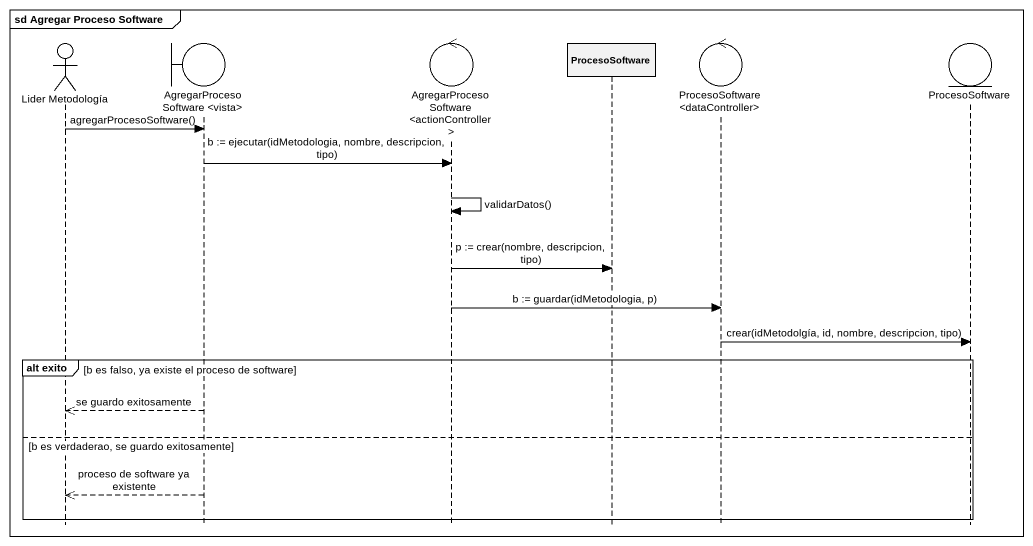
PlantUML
@startuml
mainframe sd Agregar Proceso Software
hide footbox
actor "Lider Metodología" as Lider_Metodología
boundary "AgregarProcesoSoftware <vista>" as AgregarProcesoSoftware_vista
control "AgregarProcesoSoftware <actionController>" as AgregarProcesoSoftware
participant ProcesoSoftware
control "ProcesoSoftware <dataController>" as ProcesoSoftware_2
entity "ProcesoSoftware" as ProcesoSoftware_3

Lider_Metodología -> AgregarProcesoSoftware_vista : agregarProcesoSoftware()
AgregarProcesoSoftware_vista -> AgregarProcesoSoftware : b := ejecutar(idMetodologia, nombre, descripcion, tipo)
AgregarProcesoSoftware -> AgregarProcesoSoftware : validarDatos()
AgregarProcesoSoftware -> ProcesoSoftware : p := crear(nombre, descripcion, tipo)
AgregarProcesoSoftware -> ProcesoSoftware_2 : b := guardar(idMetodologia, p)
ProcesoSoftware_2 -> ProcesoSoftware_3 : crear(idMetodolgía, id, nombre, descripcion, tipo)
group alt exito [b es falso, ya existe el proceso de software]
  AgregarProcesoSoftware_vista -->> Lider_Metodología : se guardo exitosamente
else b es verdaderao, se guardo exitosamente
  AgregarProcesoSoftware_vista -->> Lider_Metodología : proceso de software ya existente
end
@enduml
